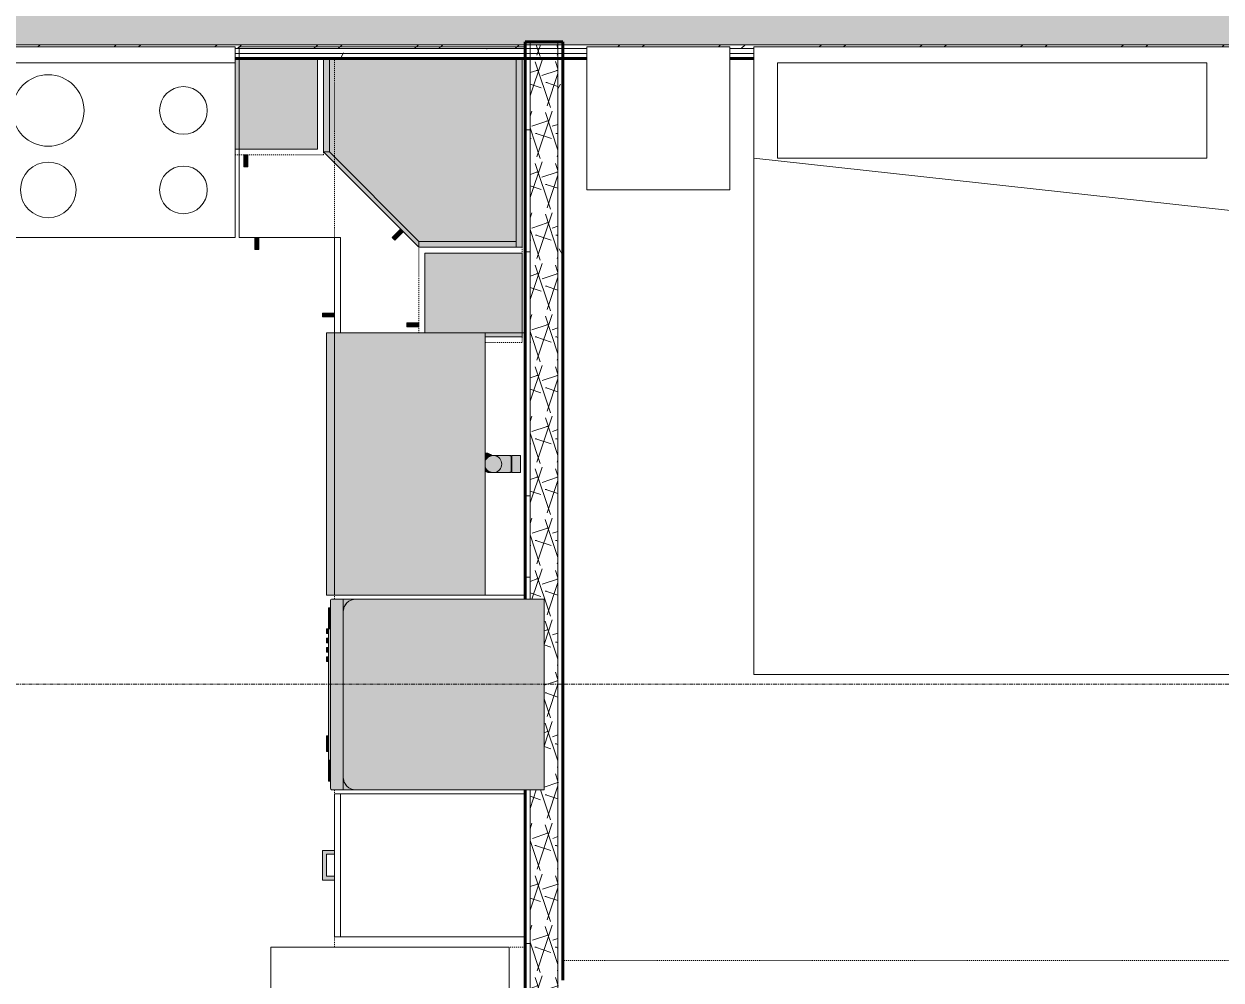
# Model space of a CAD drawing. Header units: inches. Extents: x -4169 to -1846, y 9706 to 12377.
# Drawn here: x -3744.5 to -3593.9, y 10430 to 10550.3 of the extents above; entities that cross this region are included whole.
import ezdxf

# ---------------------------------------------------------------- set-up
doc = ezdxf.new("R2010")
doc.units = ezdxf.units.IN
doc.header["$MEASUREMENT"] = 0
doc.linetypes.add('Dash', pattern=[0.25, 0.125, -0.125])
doc.linetypes.add('Grid Line 1_2_', pattern=[0.875, 0.5, -0.125, 0.125, -0.125])
for name, color, linetype, lineweight in [('0-1', 7, 'Continuous', 5), ('0-2', 50, 'Continuous', 18), ('A-GENM-1', 11, 'Continuous', 9), ('A-GENM-2', 250, 'Continuous', 9), ('A-WALL', 113, 'Continuous', 18), ('A-WALL-4', 10, 'Continuous', 60), ('A-WALL-5', 50, 'Continuous', 18), ('A-WALL-PATT-1', 250, 'Continuous', 9), ('A-WALL-PATT-2', 253, 'Continuous', 9), ('A-WALL-PATT-4', 111, 'Continuous', 9), ('I-FURN-1', 250, 'Continuous', 9), ('I-FURN-HDLN-1', 250, 'Dash', 9), ('I-WALL-3', 2, 'Continuous', 60), ('P-SANR-FIXT-2', 250, 'Continuous', 9), ('P-SANR-FIXT-3', 55, 'Continuous', 9), ('Q-CASE', 31, 'Continuous', 9), ('Q-CASE-1', 9, 'Continuous', 9), ('Q-CASE-3', 250, 'Continuous', 9), ('Q-CASE-4', 250, 'Dash', 9), ('Q-CASE-5', 254, 'Continuous', 9), ('Q-CASE-HDLN-1', 250, 'Dash', 9), ('Q-SPCQ-1', 250, 'Continuous', 9), ('Q-SPCQ-2', 55, 'Continuous', 9), ('S-GRID-1', 1, 'Grid Line 1_2_', 9)]:
    doc.layers.add(name, color=color, linetype=linetype, lineweight=lineweight)
pattern_1 = [(0, (0, 0), (20.48, 5.12), [0.845, -14.515, 0.845, -14.515, -81.92]), (0, (0, 0), (20.48, 5.12), [-30.72, 0.845, -29.875, 0.845, -14.515, -35.84]), (0, (0, 0), (20.48, 5.12), [-76.8, 0.845, -9.395, 0.845, -24.755]), (120, (7.68, 2.56), (-14.67405, 15.1762003), [0.845, -14.515, 0.845, -14.515, -81.92]), (120, (7.68, 2.56), (-14.67405, 15.1762003), [-30.72, 0.845, -29.875, 0.845, -14.515, -35.84]), (120, (7.68, 2.56), (-14.67405, 15.1762003), [-76.8, 0.845, -9.395, 0.845, -24.755]), (240, (10.24, 12.8), (-5.80595, -20.2962003), [0.845, -14.515, 0.845, -14.515, -81.92]), (240, (10.24, 12.8), (-5.80595, -20.2962003), [-30.72, 0.845, -29.875, 0.845, -14.515, -35.84]), (240, (10.24, 12.8), (-5.80595, -20.2962003), [-76.8, 0.845, -9.395, 0.845, -24.755])]
pattern_2 = [(161.57, (0.32, 0.32), (-2.560496185, -0.000537386), [0, -18.214, 2.022, 0]), (18.43, (-0.32, 0.32), (-2.560496185, 0.000537386), [0, -18.214, 2.022, 0]), (108.43, (0.32, 0.32), (1.27922091, -6.400876726), [6.07, -14.166]), (71.57, (-0.32, 0.32), (1.27922091, 6.400876726), [6.07, -14.166])]

# ---------------------------------------------------------------- blocks, each defined once
blk = doc.blocks.new('Refrigerator_-_Side-by-Side_6047 - 36_ X 30_-345559-ENLARGED RCP - 2ND FLOOR PLAN')
at = {"layer": 'Q-SPCQ-1'}
for p, q in [((17.87, 14.42), (-17.88, 14.42)), ((-17.88, 14.42), (-17.88, -15.58)), ((17.87, -15.58), (17.87, 14.42)), ((-17.88, -15.58), (17.87, -15.58))]:
    blk.add_line(p, q, dxfattribs=at)
blk = doc.blocks.new('Range - 24_ x 30_-2320547-ENLARGED RCP - 2ND FLOOR PLAN')
at = {"layer": 'Q-SPCQ-1'}
for p, q in [((30, 24), (0, 24)), ((0, 24), (0, 0)), ((30, 0), (30, 24)), ((0, 22), (30, 22)), ((0, 0), (30, 0))]:
    blk.add_line(p, q, dxfattribs=at)
for centre, radius, start, end in [((6.5, 16), 4.5, 360, 180), ((23.5, 16), 3, 360, 180), ((6.5, 16), 4.5, 180, 360), ((23.5, 16), 3, 180, 0), ((6.5, 6), 3.5, 360, 180), ((23.5, 6), 3, 360, 180), ((6.5, 6), 3.5, 180, 0), ((23.5, 6), 3, 180, 360)]:
    blk.add_arc(centre, radius, start, end, dxfattribs=at)
blk = doc.blocks.new('OD_CW_Countertop - OD_CW_Countertop-2394213-ENLARGED RCP - 2ND FLOOR PLAN')
at = {"layer": 'Q-CASE-HDLN-1'}
for p, q in [((0.74, 0), (9.19, 0)), ((9.69, 0), (12.44, 0)), ((12.94, 0), (20.56, 0)), ((44.56, 0), (45.06, 0)), ((78.06, 0), (80.07, 0)), ((80.56, 0), (112.59, 0)), ((0.74, -24), (0.74, -22))]:
    blk.add_line(p, q, dxfattribs=at)
blk = doc.blocks.new('Dishwasher_15404 - 34_ counter-V33-ENLARGED RCP - 2ND FLOOR PLAN')
at = {"layer": 'Q-SPCQ-2'}
for points in [[(0, 0), (0, -24), (23.68, -24), (24.08, -23.95), (24.46, -23.79), (24.83, -23.48), (25.07, -23.15), (25.2, -22.77), (25.25, -22.43), (25.25, -1.57), (25.17, -1.1), (24.98, -0.71), (24.74, -0.42), (24.46, -0.21), (24.08, -0.05), (23.68, 0), (4.37, 0)], [(25.25, 0), (25.25, -24), (26.73, -23.98), (26.82, -23.94), (26.87, -23.8), (26.87, -0.15), (26.82, -0.06), (26.68, 0)], [(26.87, -1.09), (26.87, -2.61), (27.12, -2.61), (27.12, -1.09)], [(27.12, -2.61), (26.87, -2.63), (26.87, -3.81), (27.12, -3.81), (27.12, -2.78)], [(26.87, -3.81), (26.87, -20.19), (27.12, -20.19), (27.12, -3.81)], [(27.12, -4.82), (27.12, -5.81), (27.37, -5.81), (27.37, -4.82)], [(27.12, -5.81), (27.12, -6.79), (27.37, -6.79), (27.37, -5.81)], [(27.37, -16.15), (27.12, -16.15), (27.12, -16.74), (27.37, -16.74), (27.37, -16.41)], [(27.12, -17.33), (27.12, -17.92), (27.37, -17.92), (27.37, -17.33)], [(27.37, -18.51), (27.12, -18.51), (27.12, -19.1), (27.37, -19.1), (27.37, -18.51)], [(27.12, -20.19), (26.87, -20.19), (26.87, -21.39), (27.12, -21.39), (27.12, -20.48)], [(27.12, -19.69), (27.12, -20.28), (27.37, -20.28), (27.37, -19.69)], [(26.87, -21.39), (26.9, -22.91), (27.12, -22.91), (27.12, -21.39)]]:
    blk.add_hatch(color=256, dxfattribs=at).paths.add_polyline_path(points, flags=0)
h = blk.add_hatch(color=256, dxfattribs=at)
h.paths.add_polyline_path([(23.95, 0), (23.68, 0), (24.08, -0.05), (24.46, -0.21), (24.83, -0.52), (25.04, -0.79), (25.22, -1.25), (25.25, -1.31), (25.25, 0), (24.46, 0)], flags=0)
h.paths.add_polyline_path([(25.25, -22.43), (25.2, -22.83), (24.96, -23.33), (24.74, -23.58), (24.46, -23.79), (24.08, -23.95), (23.68, -24), (25.25, -24), (25.25, -22.64)], flags=0)
at = {"layer": 'Q-SPCQ-1'}
for p, q in [((0, -24), (0, 0)), ((0, 0), (23.68, 0)), ((23.68, 0), (25.25, 0)), ((25.25, 0), (26.68, 0)), ((25.25, 0), (25.25, -1.57)), ((26.87, -0.2), (26.87, -23.8)), ((27.12, -1.09), (26.87, -1.09)), ((27.12, -2.61), (27.12, -1.09)), ((25.25, -1.57), (25.25, -22.43)), ((27.12, -3.81), (27.12, -2.61)), ((27.12, -20.19), (27.12, -3.81)), ((27.12, -4.82), (27.37, -4.82)), ((27.37, -5.81), (27.37, -4.82)), ((27.37, -6.79), (27.37, -5.81)), ((27.37, -6.79), (27.12, -6.79)), ((27.37, -16.15), (27.12, -16.15)), ((27.37, -16.74), (27.37, -16.15)), ((27.37, -16.74), (27.12, -16.74)), ((27.37, -17.33), (27.12, -17.33)), ((27.37, -17.92), (27.12, -17.92)), ((27.37, -17.92), (27.37, -17.33)), ((27.37, -18.51), (27.12, -18.51)), ((27.37, -19.1), (27.12, -19.1)), ((27.37, -19.1), (27.37, -18.51)), ((27.37, -19.69), (27.12, -19.69)), ((27.12, -21.39), (27.12, -20.19)), ((27.37, -20.28), (27.12, -20.28)), ((27.37, -20.28), (27.37, -19.69)), ((25.25, -22.43), (25.25, -24)), ((27.12, -22.91), (27.12, -21.39)), ((23.68, -24), (0, -24)), ((25.25, -24), (23.68, -24)), ((26.68, -24), (25.25, -24)), ((27.12, -22.91), (26.87, -22.91))]:
    blk.add_line(p, q, dxfattribs=at)
for centre, radius, start, end in [((26.68, -0.2), 0.197, 0, 90), ((23.68, -1.57), 1.57, 0, 90), ((23.68, -1.57), 1.57, 32.077, 42.3359), ((23.68, -1.57), 1.57, 17.8182, 27.5266), ((23.68, -1.57), 1.57, 0, 13.6425), ((26.68, -0.2), 0.197, 15, 75), ((23.68, -22.43), 1.57, 270, 0), ((23.68, -22.43), 1.57, 346.3575, 0), ((23.68, -22.43), 1.57, 317.6641, 327.923), ((23.68, -22.43), 1.57, 332.4734, 342.1818), ((26.68, -23.8), 0.197, 270, 0)]:
    blk.add_arc(centre, radius, start, end, dxfattribs=at)
blk = doc.blocks.new('Bed-Standard - Queen 60_ x 79_-1433484-ENLARGED RCP - 2ND FLOOR PLAN')
at = {"layer": 'I-FURN-1'}
for p, q in [((-19.31, 41.3), (40.69, 41.3)), ((-19.31, -37.7), (-19.31, 41.3)), ((40.69, 41.3), (40.69, -37.7)), ((40.69, -23.7), (-19.31, -17.13)), ((-16.31, -23.7), (37.69, -23.7)), ((-16.31, -35.7), (-16.31, -23.7)), ((37.69, -35.7), (37.69, -23.7)), ((-16.31, -35.7), (37.69, -35.7)), ((40.69, -37.7), (-19.31, -37.7))]:
    blk.add_line(p, q, dxfattribs=at)
at = {"layer": 'I-FURN-HDLN-1'}
for p, q in [((-55.31, 77.3), (64.69, 77.3)), ((-55.31, -37.7), (-55.31, 77.3)), ((64.69, 77.3), (64.69, -37.7))]:
    blk.add_line(p, q, dxfattribs=at)
blk = doc.blocks.new('Table-Night Stand - 18_ x 18_ x 24_-1372838-ENLARGED RCP - 2ND FLOOR PLAN')
at = {"layer": 'I-FURN-1'}
for p, q in [((0.15, 0), (18.15, 0)), ((0.15, -18), (0.15, 0)), ((18.15, 0), (18.15, -18)), ((18.15, -18), (0.15, -18))]:
    blk.add_line(p, q, dxfattribs=at)
blk = doc.blocks.new('Base Cabinet Corner 197 - Base Cabinet Corner 197-2565125-ENLARGED RCP - 2ND FLOOR PLAN')
at = {"layer": 'Q-CASE-5'}
for points in [[(10.73, -25.38), (10.73, -24), (10.24, -24), (10.24, -25.5), (10.73, -25.5)], [(2.23, -33.51), (0.73, -33.51), (0.73, -34), (2.23, -34)]]:
    blk.add_hatch(color=256, dxfattribs=at).paths.add_polyline_path(points, flags=0)
at = {"layer": 'Q-CASE-3'}
for p, q in [((-23.26, 0), (12.74, 0)), ((-23.26, -36), (-23.26, 0)), ((12.74, 0), (12.74, -24)), ((0.74, -23.25), (0.74, -36)), ((12.74, -23.25), (0.74, -23.25)), ((0.74, -23.25), (0.74, -24)), ((0.74, -24), (0.74, -36)), ((12.74, -24), (0.74, -24)), ((10.73, -24), (10.24, -24)), ((10.24, -24), (10.24, -25.5)), ((10.73, -25.5), (10.73, -24)), ((10.24, -25.5), (10.73, -25.5)), ((2.23, -33.51), (0.73, -33.51)), ((0.73, -33.51), (0.73, -34)), ((0.73, -34), (2.23, -34)), ((2.23, -34), (2.23, -33.51)), ((0.74, -36), (-23.26, -36))]:
    blk.add_line(p, q, dxfattribs=at)
blk = doc.blocks.new('Vanity Cabinet-Double Door - 33_-2164608-ENLARGED RCP - 2ND FLOOR PLAN')
at = {"layer": 'Q-CASE-3'}
for p, q in [((-15.76, -24), (-15.76, 0)), ((-15.76, 0), (17.24, 0)), ((17.24, 0), (17.24, -24)), ((17.24, -24), (-15.76, -24))]:
    blk.add_line(p, q, dxfattribs=at)
blk = doc.blocks.new('Base Cabinet 3 Drawer 230 - Base Cabinet 3 Drawer 230 18_-2554959-ENLARGED RCP - 2ND FLOOR PLAN')
at = {"layer": 'Q-CASE-5'}
blk.add_hatch(color=256, dxfattribs=at).paths.add_polyline_path([(-1.14, -24), (-1.14, -25.5), (2.61, -25.5), (2.61, -24), (2.11, -24), (2.11, -25), (-0.64, -25), (-0.64, -24)], flags=0)
at = {"layer": 'Q-CASE-3'}
for p, q in [((-8.26, -23.25), (-8.26, 0)), ((-8.26, 0), (9.74, 0)), ((9.74, 0), (9.74, -23.25)), ((-8.26, -23.25), (-8.26, -24)), ((9.74, -23.25), (-8.26, -23.25)), ((-8.26, -24), (9.74, -24)), ((-0.64, -24), (-1.14, -24)), ((-1.14, -25.5), (-1.14, -24)), ((-0.64, -25), (-0.64, -24)), ((2.11, -25), (2.11, -24)), ((2.11, -24), (2.61, -24)), ((2.61, -24), (2.61, -25.5)), ((9.74, -24), (9.74, -23.25)), ((2.61, -25.5), (-1.14, -25.5)), ((-0.64, -25), (2.11, -25))]:
    blk.add_line(p, q, dxfattribs=at)
blk = doc.blocks.new('308 - 308 x 27_-2528125-ENLARGED RCP - 2ND FLOOR PLAN')
at = {"layer": 'Q-CASE'}
blk.add_hatch(color=256, dxfattribs=at).paths.add_polyline_path([(-12, 13.19), (-11.25, 13.19), (0, 24.44), (0, 25.19), (-11.74, 13.44)], flags=0)
at = {"layer": 'Q-CASE-1'}
for points in [[(-11.25, 4.85), (-11.25, 0.94), (11.75, 0.94), (11.75, 24.44), (0, 24.44), (-11.25, 13.19)], [(0, 24.81), (0, 24.44), (11.75, 24.44), (11.75, 25.19), (0, 25.19)], [(-12, 4.85), (-12, 0.94), (-11.25, 0.94), (-11.25, 13.19), (-12, 13.19), (-12, 12.44)], [(-12, 0.19), (11.75, 0.19), (11.75, 0.94), (-12, 0.94)]]:
    blk.add_hatch(color=256, dxfattribs=at).paths.add_polyline_path(points, flags=0)
at = {"layer": 'Q-CASE-5'}
blk.add_hatch(color=256, dxfattribs=at).paths.add_polyline_path([(-11.11, 16.2), (-10.05, 15.14), (-9.7, 15.49), (-10.76, 16.55)], flags=0)
at = {"layer": 'Q-CASE'}
for p, q in [((-12, 13.19), (0, 25.19)), ((0, 24.44), (-11.25, 13.19)), ((0, 25.19), (0, 24.44)), ((-11.25, 13.19), (-12, 13.19))]:
    blk.add_line(p, q, dxfattribs=at)
at = {"layer": 'Q-CASE-3'}
for p, q in [((-11.25, 13.19), (0, 24.44)), ((0, 25.19), (11.75, 25.19)), ((0, 24.44), (0, 25.19)), ((0, 24.44), (11.75, 24.44)), ((11.75, 24.44), (0, 24.44)), ((-10.76, 16.55), (-11.11, 16.2)), ((-11.11, 16.2), (-10.05, 15.14)), ((-9.7, 15.49), (-10.76, 16.55)), ((-12, 13.19), (-11.25, 13.19)), ((-12, 0.94), (-12, 13.19)), ((-11.25, 0.94), (-11.25, 13.19)), ((-11.25, 13.19), (-11.25, 0.94)), ((-11.25, 0.94), (-12, 0.94)), ((-12, 0.19), (-12, 0.94)), ((-12, 0.94), (11.75, 0.94)), ((11.75, 0.19), (-12, 0.19)), ((11.75, 0.94), (-11.25, 0.94))]:
    blk.add_line(p, q, dxfattribs=at)
blk = doc.blocks.new('300 Series Wall Hung Cabinet_301 - 12_ x 27_-2528054-ENLARGED RCP - 2ND FLOOR PLAN')
at = {"layer": 'Q-CASE-1'}
for points in [[(-4, 13.19), (-3.51, 13.19), (-3.51, 14.69), (-4, 14.69)], [(-5.25, 0.19), (5.25, 0.19), (5.25, 12.44), (-4.78, 12.44), (-4.78, 4.85), (-5.25, 4.85), (-5.25, 0.94)]]:
    blk.add_hatch(color=256, dxfattribs=at).paths.add_polyline_path(points, flags=0)
at = {"layer": 'Q-CASE-3'}
for p, q in [((-3.51, 14.69), (-4, 14.69)), ((-4, 14.69), (-4, 13.19)), ((-3.51, 13.19), (-3.51, 14.69)), ((-4.78, 12.44), (5.25, 12.44)), ((-4, 13.19), (-3.51, 13.19)), ((5.25, 12.44), (5.25, 0.19)), ((-5.25, 0.19), (-5.25, 4.85)), ((5.25, 0.19), (-5.25, 0.19))]:
    blk.add_line(p, q, dxfattribs=at)
at = {"layer": 'Q-CASE-4'}
for p, q in [((-4.78, 13.19), (6, 13.19)), ((6, 13.19), (6, 0.19)), ((-6, 0.19), (-6, 4.85)), ((6, 0.19), (-6, 0.19))]:
    blk.add_line(p, q, dxfattribs=at)
blk = doc.blocks.new('300 Series Wall Hung Cabinet_301 - 12_ x 27_-2529027-ENLARGED RCP - 2ND FLOOR PLAN')
at = {"layer": 'Q-CASE-1'}
for points in [[(-5.12, -12.44), (5.25, -12.44), (5.25, -1.06), (-5.12, -1.06)], [(-3.51, -14.69), (-3.51, -13.19), (-4, -13.19), (-4, -14.69)]]:
    blk.add_hatch(color=256, dxfattribs=at).paths.add_polyline_path(points, flags=0)
at = {"layer": 'Q-CASE-3'}
for p, q in [((5.25, -1.06), (5.25, -12.44)), ((5.25, -12.44), (-5.12, -12.44)), ((-3.51, -13.19), (-4, -13.19)), ((-4, -13.19), (-4, -14.69)), ((-3.51, -14.69), (-3.51, -13.19)), ((-4, -14.69), (-3.51, -14.69))]:
    blk.add_line(p, q, dxfattribs=at)
at = {"layer": 'Q-CASE-4'}
for p, q in [((6, -13.19), (6, -1.06)), ((-5.12, -13.19), (6, -13.19))]:
    blk.add_line(p, q, dxfattribs=at)
blk = doc.blocks.new('kitchen_faucet_14143 - kitchen_faucet_14143-V52-ENLARGED RCP - 2ND FLOOR PLAN')
at = {"layer": 'A-GENM-1'}
for points in [[(-1.01, 1.19), (-0.95, 1.21), (-0.53, 1.21), (-0.67, 1.33), (-1.01, 1.33), (-1.01, 1.19)], [(-1.01, 0.96), (-0.9, 1.02), (-0.25, 1.05), (-0.21, 1.05), (-0.39, 1.21), (-1.01, 1.18), (-1.01, 1.02)], [(0, -1.08), (0.32, -1.03), (0.6, -0.89), (0.83, -0.68), (0.94, -0.54), (1.05, -0.28), (1.08, 0), (1.05, 0.28), (0.87, 0.63), (0.7, 0.82), (0.49, 0.96), (0.25, 1.05), (0, 1.08), (-0.36, 1.01), (-0.54, 0.94), (-0.78, 0.75), (-0.98, 0.44), (-1.01, 0.3), (-0.98, -0.43), (-0.93, -0.56), (-0.77, -0.77), (-0.51, -0.95), (-0.25, -1.05)], [(-1.01, 0.6), (-0.96, 0.67), (-0.82, 0.82), (-0.7, 0.91), (-0.57, 1.03), (-0.72, 1), (-1.01, 0.76), (-1.01, 0.6)], [(-1.01, 0.76), (-0.89, 0.9), (-1.01, 0.79)], [(-1.01, 0.59), (-0.95, 0.62), (-0.92, 0.66), (-0.77, 0.82), (-0.88, 0.74), (-1.01, 0.59)], [(-0.89, 0.9), (-0.76, 0.98), (-0.8, 1.02), (-0.97, 0.99), (-0.9, 0.92)], [(-0.95, 0.59), (-0.94, 0.62), (-0.9, 0.66), (-0.95, 0.59)], [(-0.91, 0.89), (-0.9, 0.92), (-0.92, 0.91)], [(-0.92, 0.7), (-0.72, 0.9), (-0.84, 0.79), (-0.92, 0.7)], [(-0.87, 0.7), (-0.66, 0.91), (-0.8, 0.78), (-0.87, 0.7)], [(-0.84, 0.71), (-0.65, 0.9), (-0.78, 0.78), (-0.83, 0.72)], [(-0.8, 0.73), (-0.68, 0.86), (-0.73, 0.81), (-0.79, 0.74)], [(0, -1.08), (2.26, -1.08), (2.26, 1.08), (0.01, 1.08), (0.28, 1.05), (0.54, 0.94), (0.81, 0.71), (0.94, 0.54), (1.05, 0.23), (1.07, -0.09), (1.05, -0.28), (0.94, -0.54), (0.77, -0.77), (0.54, -0.94), (0.28, -1.05)], [(2.34, -1.02), (2.34, 1.02), (2.26, 1), (2.26, -1.02)], [(2.34, -1.08), (3.44, -1.08), (3.44, 1.08), (2.34, 1.08), (2.34, -1.05)], [(-0.63, -1.03), (-0.54, -1.01), (-1.01, -0.66), (-1, -0.77), (-0.67, -1.03)], [(-0.47, -1.03), (-0.49, -1.01), (-1, -0.62), (-0.96, -0.67), (-0.49, -1.03)], [(-0.72, -0.82), (-0.83, -0.71), (-0.73, -0.81)], [(-0.43, -1.03), (-0.45, -1), (-0.44, -1.03)], [(-0.37, -1.03), (-0.39, -1.01), (-0.37, -1.03)], [(-0.35, -1.03), (-0.37, -1.01), (-0.36, -1.03)]]:
    blk.add_hatch(color=256, dxfattribs=at).paths.add_polyline_path(points, flags=0)
h = blk.add_hatch(color=256, dxfattribs=at)
h.paths.add_polyline_path([(-1.01, -0.59), (-0.92, -0.57), (-0.95, -0.51), (-1.01, -0.43), (-1.01, -0.57)], flags=0)
h.paths.add_polyline_path([(-1.01, 0.37), (-0.94, 0.59), (-1.01, 0.57), (-1.01, 0.37)], flags=0)
h = blk.add_hatch(color=256, dxfattribs=at)
h.paths.add_polyline_path([(-0.95, 0.59), (-0.93, 0.62), (-0.88, 0.66), (-0.94, 0.59)], flags=0)
h.paths.add_polyline_path([(-0.61, 0.9), (-0.42, 1.02), (-0.46, 1.01), (-0.59, 0.91)], flags=0)
h = blk.add_hatch(color=256, dxfattribs=at)
h.paths.add_polyline_path([(-0.93, 0.59), (-0.9, 0.6), (-0.85, 0.66), (-0.93, 0.59)], flags=0)
h.paths.add_polyline_path([(-0.46, 0.97), (-0.37, 1.03), (-0.43, 1), (-0.46, 0.97)], flags=0)
h = blk.add_hatch(color=256, dxfattribs=at)
h.paths.add_polyline_path([(-0.92, -0.85), (-0.95, -0.83), (-0.92, -0.85)], flags=0)
h.paths.add_polyline_path([(-0.96, -0.85), (-0.95, -0.83), (-1.01, -0.81), (-0.99, -0.85)], flags=0)
h = blk.add_hatch(color=256, dxfattribs=at)
h.paths.add_polyline_path([(-0.96, -0.82), (-0.99, -0.78), (-0.98, -0.8)], flags=0)
h.paths.add_polyline_path([(-0.79, -0.97), (-0.8, -0.93), (-0.8, -0.97)], flags=0)
h = blk.add_hatch(color=256, dxfattribs=at)
h.paths.add_polyline_path([(-0.41, -1.03), (-0.38, -1.02), (-0.41, -1.03)], flags=0)
h.paths.add_polyline_path([(-0.78, -0.74), (-0.93, -0.6), (-0.88, -0.66), (-0.82, -0.71)], flags=0)
h = blk.add_hatch(color=256, dxfattribs=at)
h.paths.add_polyline_path([(-0.8, -0.82), (-0.8, -0.8), (-0.81, -0.8)], flags=0)
h.paths.add_polyline_path([(-0.62, -0.97), (-0.67, -0.91), (-0.63, -0.96)], flags=0)
h = blk.add_hatch(color=256, dxfattribs=at)
h.paths.add_polyline_path([(-0.74, -0.82), (-0.77, -0.78), (-0.75, -0.82)], flags=0)
h.paths.add_polyline_path([(-0.57, -0.97), (-0.62, -0.9), (-0.57, -0.97)], flags=0)
h = blk.add_hatch(color=256, dxfattribs=at)
h.paths.add_polyline_path([(-0.72, -0.82), (-0.74, -0.79), (-0.72, -0.82)], flags=0)
h.paths.add_polyline_path([(-0.55, -0.97), (-0.61, -0.9), (-0.56, -0.96)], flags=0)
at = {"layer": 'A-GENM-2'}
for p, q in [((-1.02, 1.35), (-0.99, 1.33)), ((-1.01, 0.59), (-0.9, 0.59)), ((-0.41, 0.99), (-0.37, 1.01)), ((-0.06, 1.08), (-0.01, 1.08)), ((-0.04, 1.08), (0, 1.08)), ((0.01, 1.08), (2.26, 1.08)), ((2.1, 1.02), (2.34, 1.02)), ((2.26, -1.08), (2.26, 1.08)), ((2.34, 1.08), (3.44, 1.08)), ((2.34, 1.08), (2.34, -1.08)), ((3.44, -1.08), (3.44, 1.08)), ((-0.9, -0.59), (-1.01, -0.59)), ((-0.36, -1.01), (-0.4, -1)), ((2.26, -1.08), (0, -1.08)), ((2.34, -1.02), (2.1, -1.02)), ((3.44, -1.08), (2.34, -1.08))]:
    blk.add_line(p, q, dxfattribs=at)
at = {"layer": 'A-GENM-2', "flags": 128}
for points in [[(-0.69, 1.06), (-0.72, 1.06), (-0.75, 1.06), (-0.78, 1.06), (-0.81, 1.05), (-0.84, 1.05), (-0.87, 1.04), (-0.9, 1.03), (-0.93, 1.02), (-0.96, 1.01), (-0.99, 1), (-1.02, 0.98)], [(-1.01, 1.38), (-0.97, 1.38), (-0.94, 1.38), (-0.93, 1.38)], [(-1.01, 1.2), (-0.97, 1.22), (-0.93, 1.23), (-0.89, 1.24), (-0.86, 1.25), (-0.82, 1.25), (-0.78, 1.26), (-0.74, 1.26), (-0.7, 1.26), (-0.69, 1.26)], [(-1, 0.64), (-0.98, 0.68), (-0.95, 0.71), (-0.93, 0.74), (-0.9, 0.77), (-0.87, 0.8), (-0.84, 0.83), (-0.81, 0.86), (-0.78, 0.88), (-0.75, 0.91), (-0.72, 0.93), (-0.68, 0.95), (-0.65, 0.97), (-0.61, 0.99), (-0.57, 1.01), (-0.54, 1.02), (-0.5, 1.04), (-0.46, 1.05), (-0.42, 1.06), (-0.39, 1.07), (-0.35, 1.07), (-0.31, 1.08), (-0.27, 1.08), (-0.23, 1.08), (-0.22, 1.08)], [(-0.98, 0.86), (-0.95, 0.88), (-0.92, 0.91), (-0.88, 0.93), (-0.85, 0.95), (-0.82, 0.97), (-0.78, 0.99), (-0.74, 1.01), (-0.71, 1.02), (-0.67, 1.04), (-0.63, 1.05), (-0.59, 1.06), (-0.55, 1.07), (-0.51, 1.07), (-0.48, 1.08), (-0.44, 1.08), (-0.4, 1.08), (-0.39, 1.08)], [(-0.97, 0.61), (-0.95, 0.64), (-0.93, 0.68), (-0.9, 0.71), (-0.88, 0.74), (-0.85, 0.77), (-0.82, 0.8), (-0.79, 0.83), (-0.76, 0.86), (-0.73, 0.88), (-0.7, 0.91), (-0.66, 0.93), (-0.63, 0.95), (-0.59, 0.97), (-0.56, 0.99), (-0.52, 1.01), (-0.49, 1.02), (-0.45, 1.04), (-0.41, 1.05), (-0.37, 1.06), (-0.33, 1.07), (-0.29, 1.07), (-0.26, 1.08), (-0.22, 1.08), (-0.18, 1.08), (-0.17, 1.08)], [(-0.97, 1), (-0.95, 0.97), (-0.94, 0.95), (-0.92, 0.92), (-0.91, 0.89)], [(-0.96, 0.61), (-0.94, 0.64), (-0.91, 0.68), (-0.89, 0.71), (-0.86, 0.74), (-0.83, 0.77), (-0.8, 0.8), (-0.77, 0.83), (-0.74, 0.86), (-0.71, 0.88), (-0.68, 0.91), (-0.64, 0.93), (-0.61, 0.95), (-0.57, 0.97), (-0.54, 0.99), (-0.5, 1.01), (-0.46, 1.02), (-0.42, 1.04), (-0.39, 1.05), (-0.35, 1.06), (-0.31, 1.07), (-0.27, 1.07), (-0.23, 1.08), (-0.19, 1.08), (-0.15, 1.08), (-0.14, 1.08)], [(-0.94, 0.61), (-0.92, 0.64), (-0.89, 0.68), (-0.87, 0.71), (-0.84, 0.74), (-0.81, 0.77), (-0.78, 0.8), (-0.75, 0.83), (-0.72, 0.86), (-0.69, 0.89), (-0.65, 0.91), (-0.62, 0.93), (-0.58, 0.95), (-0.54, 0.97), (-0.51, 0.99), (-0.47, 1.01), (-0.43, 1.02), (-0.39, 1.04), (-0.35, 1.05), (-0.31, 1.06), (-0.27, 1.07), (-0.23, 1.07), (-0.19, 1.08), (-0.15, 1.08), (-0.11, 1.08), (-0.1, 1.08)], [(-0.93, 1.38), (-0.89, 1.38), (-0.86, 1.38), (-0.82, 1.37), (-0.79, 1.37), (-0.75, 1.36), (-0.72, 1.35), (-0.68, 1.34), (-0.65, 1.32), (-0.62, 1.31), (-0.58, 1.29), (-0.55, 1.27), (-0.52, 1.25), (-0.49, 1.23)], [(-0.91, 0.61), (-0.88, 0.64), (-0.86, 0.68), (-0.83, 0.71), (-0.8, 0.74), (-0.77, 0.77), (-0.74, 0.8), (-0.71, 0.83), (-0.68, 0.86), (-0.65, 0.89), (-0.61, 0.91), (-0.58, 0.93), (-0.54, 0.95), (-0.51, 0.97), (-0.47, 0.99), (-0.43, 1.01), (-0.39, 1.02), (-0.35, 1.04), (-0.31, 1.05), (-0.27, 1.06), (-0.23, 1.07), (-0.19, 1.07), (-0.15, 1.08), (-0.11, 1.08), (-0.07, 1.08), (-0.06, 1.08)], [(-0.91, 0.68), (-0.89, 0.71), (-0.86, 0.74), (-0.83, 0.77), (-0.8, 0.8), (-0.78, 0.83), (-0.74, 0.86), (-0.71, 0.88), (-0.68, 0.91), (-0.65, 0.93), (-0.61, 0.95), (-0.58, 0.97), (-0.54, 0.99), (-0.51, 1.01), (-0.49, 1.01)], [(-0.89, 0.61), (-0.87, 0.64), (-0.84, 0.68), (-0.82, 0.71), (-0.79, 0.74), (-0.78, 0.76)], [(-0.89, 0.61), (-0.87, 0.65), (-0.84, 0.68), (-0.81, 0.71), (-0.78, 0.75)], [(-0.89, 0.61), (-0.87, 0.65), (-0.84, 0.68), (-0.81, 0.71), (-0.78, 0.75)], [(-0.89, 0.61), (-0.87, 0.65), (-0.84, 0.68), (-0.81, 0.71), (-0.78, 0.75)], [(-0.89, 0.61), (-0.87, 0.65), (-0.84, 0.68), (-0.81, 0.71), (-0.78, 0.75)], [(-0.89, 0.61), (-0.87, 0.65), (-0.84, 0.68), (-0.81, 0.71), (-0.78, 0.75)], [(-0.89, 0.61), (-0.87, 0.65), (-0.84, 0.68), (-0.81, 0.71), (-0.78, 0.75)], [(-0.76, 0.77), (-0.73, 0.8), (-0.7, 0.83), (-0.67, 0.86), (-0.63, 0.89), (-0.6, 0.91), (-0.56, 0.93), (-0.53, 0.95), (-0.49, 0.97), (-0.45, 0.99), (-0.42, 1.01), (-0.38, 1.02), (-0.34, 1.04), (-0.3, 1.05), (-0.26, 1.06), (-0.22, 1.07), (-0.18, 1.07), (-0.14, 1.08), (-0.09, 1.08), (-0.05, 1.08), (-0.04, 1.08)], [(-0.75, 0.78), (-0.72, 0.81), (-0.69, 0.83), (-0.66, 0.86), (-0.62, 0.89), (-0.59, 0.91), (-0.55, 0.93), (-0.51, 0.95), (-0.47, 0.97), (-0.43, 0.99), (-0.39, 1.01), (-0.35, 1.02), (-0.31, 1.04), (-0.27, 1.05)], [(-0.75, 0.78), (-0.72, 0.81), (-0.69, 0.83), (-0.66, 0.86), (-0.62, 0.89), (-0.59, 0.91), (-0.55, 0.93), (-0.51, 0.95), (-0.47, 0.97), (-0.43, 0.99), (-0.39, 1.01), (-0.35, 1.02), (-0.31, 1.04), (-0.27, 1.05)], [(-0.75, 0.78), (-0.72, 0.81), (-0.69, 0.83), (-0.66, 0.86), (-0.62, 0.89), (-0.59, 0.91), (-0.55, 0.93), (-0.51, 0.95), (-0.47, 0.97), (-0.43, 0.99), (-0.39, 1.01), (-0.35, 1.02), (-0.31, 1.04), (-0.27, 1.05)], [(-0.75, 0.78), (-0.72, 0.81), (-0.69, 0.83), (-0.66, 0.86), (-0.62, 0.89), (-0.59, 0.91), (-0.55, 0.93), (-0.51, 0.95), (-0.47, 0.97), (-0.43, 0.99), (-0.39, 1.01), (-0.35, 1.02), (-0.31, 1.04), (-0.27, 1.05)], [(-0.75, 0.78), (-0.72, 0.81), (-0.69, 0.83), (-0.66, 0.86), (-0.62, 0.89), (-0.59, 0.91), (-0.55, 0.93), (-0.51, 0.95), (-0.47, 0.97), (-0.43, 0.99), (-0.39, 1.01), (-0.35, 1.02), (-0.31, 1.04), (-0.27, 1.05)], [(-0.75, 0.78), (-0.72, 0.81), (-0.69, 0.83), (-0.66, 0.86), (-0.62, 0.89), (-0.59, 0.91), (-0.55, 0.93), (-0.51, 0.95), (-0.47, 0.97), (-0.43, 0.99), (-0.39, 1.01), (-0.35, 1.02), (-0.31, 1.04), (-0.27, 1.05)], [(-0.69, 1.26), (-0.65, 1.26), (-0.61, 1.26), (-0.57, 1.25), (-0.53, 1.25), (-0.49, 1.24), (-0.45, 1.23), (-0.42, 1.22), (-0.38, 1.21), (-0.34, 1.19), (-0.3, 1.17), (-0.27, 1.16), (-0.23, 1.14), (-0.2, 1.12), (-0.17, 1.09), (-0.13, 1.07)], [(-0.5, 1.04), (-0.53, 1.05), (-0.56, 1.05), (-0.59, 1.06), (-0.62, 1.06), (-0.65, 1.06), (-0.68, 1.06), (-0.69, 1.06)], [(-0.43, 1.04), (-0.39, 1.05), (-0.36, 1.06), (-0.32, 1.07), (-0.28, 1.07), (-0.24, 1.08), (-0.2, 1.08), (-0.16, 1.08), (-0.15, 1.08)], [(-0.39, 1.08), (-0.35, 1.08), (-0.31, 1.08), (-0.27, 1.07), (-0.23, 1.07), (-0.19, 1.06)], [(-0.25, 1.05), (-0.22, 1.06), (-0.18, 1.07), (-0.13, 1.07), (-0.09, 1.08), (-0.05, 1.08), (-0.01, 1.08)], [(-0.25, 1.05), (-0.23, 1.06), (-0.18, 1.07), (-0.14, 1.07), (-0.1, 1.08), (-0.05, 1.08), (-0.01, 1.08)], [(-0.25, 1.05), (-0.23, 1.06), (-0.18, 1.07), (-0.14, 1.07), (-0.1, 1.08), (-0.05, 1.08), (-0.01, 1.08)], [(-0.25, 1.05), (-0.23, 1.06), (-0.18, 1.07), (-0.14, 1.07), (-0.1, 1.08), (-0.05, 1.08), (-0.01, 1.08)], [(-0.25, 1.05), (-0.23, 1.06), (-0.18, 1.07), (-0.14, 1.07), (-0.1, 1.08), (-0.05, 1.08), (-0.01, 1.08)], [(-0.25, 1.05), (-0.23, 1.06), (-0.18, 1.07), (-0.14, 1.07), (-0.1, 1.08), (-0.05, 1.08), (-0.01, 1.08)], [(-0.25, 1.05), (-0.23, 1.06), (-0.18, 1.07), (-0.14, 1.07), (-0.1, 1.08), (-0.05, 1.08), (-0.01, 1.08)], [(-0.22, 1.08), (-0.18, 1.08), (-0.14, 1.08), (-0.1, 1.07)], [(-0.17, 1.08), (-0.13, 1.08), (-0.09, 1.08), (-0.05, 1.08)], [(-0.15, 1.08), (-0.11, 1.08), (-0.07, 1.08)], [(-0.14, 1.08), (-0.1, 1.08), (-0.06, 1.08)], [(-0.1, 1.08), (-0.06, 1.08), (-0.02, 1.08)], [(-0.22, -1.08), (-0.26, -1.08), (-0.3, -1.08), (-0.34, -1.07), (-0.37, -1.07), (-0.41, -1.06), (-0.45, -1.05), (-0.49, -1.04), (-0.53, -1.03), (-0.56, -1.01), (-0.6, -1), (-0.64, -0.98), (-0.67, -0.96), (-0.71, -0.94), (-0.74, -0.91), (-0.77, -0.89), (-0.8, -0.86), (-0.84, -0.84), (-0.86, -0.81), (-0.89, -0.78), (-0.92, -0.75), (-0.95, -0.72), (-0.97, -0.69), (-1, -0.65)], [(-0.39, -1.08), (-0.43, -1.08), (-0.47, -1.08), (-0.5, -1.07), (-0.54, -1.07), (-0.58, -1.06), (-0.62, -1.05), (-0.66, -1.04), (-0.7, -1.03), (-0.73, -1.01), (-0.77, -1), (-0.81, -0.98), (-0.84, -0.96), (-0.88, -0.94), (-0.91, -0.91), (-0.94, -0.89), (-0.97, -0.86), (-1, -0.84)], [(-0.92, -0.87), (-0.96, -0.86), (-1, -0.85)], [(-0.17, -1.08), (-0.21, -1.08), (-0.24, -1.08), (-0.28, -1.07), (-0.32, -1.07), (-0.36, -1.06), (-0.4, -1.05), (-0.44, -1.04), (-0.48, -1.03), (-0.51, -1.01), (-0.55, -1), (-0.59, -0.98), (-0.62, -0.96), (-0.65, -0.94), (-0.69, -0.91), (-0.72, -0.89), (-0.75, -0.86), (-0.78, -0.84), (-0.81, -0.81), (-0.84, -0.78), (-0.87, -0.75), (-0.9, -0.72), (-0.92, -0.69), (-0.94, -0.65), (-0.97, -0.62)], [(-0.14, -1.08), (-0.18, -1.08), (-0.22, -1.08), (-0.26, -1.07), (-0.3, -1.07), (-0.34, -1.06), (-0.38, -1.05), (-0.41, -1.04), (-0.45, -1.03), (-0.49, -1.01), (-0.53, -1), (-0.56, -0.98), (-0.6, -0.96), (-0.63, -0.94), (-0.67, -0.91), (-0.7, -0.89), (-0.73, -0.87), (-0.76, -0.84), (-0.79, -0.81), (-0.82, -0.78), (-0.85, -0.75), (-0.88, -0.72), (-0.9, -0.69), (-0.93, -0.65), (-0.95, -0.62)], [(-0.1, -1.08), (-0.14, -1.08), (-0.18, -1.08), (-0.22, -1.07), (-0.26, -1.07), (-0.3, -1.06), (-0.34, -1.05), (-0.38, -1.04), (-0.42, -1.03), (-0.46, -1.01), (-0.5, -1), (-0.53, -0.98), (-0.57, -0.96), (-0.61, -0.94), (-0.64, -0.92), (-0.68, -0.89), (-0.71, -0.87), (-0.74, -0.84), (-0.77, -0.81), (-0.8, -0.78), (-0.83, -0.75), (-0.86, -0.72), (-0.89, -0.69), (-0.91, -0.65), (-0.94, -0.62)], [(-0.5, -1.01), (-0.53, -1), (-0.57, -0.98), (-0.6, -0.96), (-0.64, -0.94), (-0.67, -0.91), (-0.7, -0.89), (-0.74, -0.86), (-0.77, -0.84), (-0.8, -0.81), (-0.83, -0.78), (-0.85, -0.75), (-0.88, -0.72), (-0.9, -0.69), (-0.93, -0.65)], [(-0.78, -0.75), (-0.8, -0.73), (-0.83, -0.7), (-0.85, -0.67), (-0.88, -0.63), (-0.9, -0.59)], [(-0.78, -0.75), (-0.8, -0.73), (-0.83, -0.7), (-0.85, -0.67), (-0.88, -0.63), (-0.9, -0.59)], [(-0.78, -0.75), (-0.8, -0.73), (-0.83, -0.7), (-0.85, -0.67), (-0.88, -0.63), (-0.9, -0.59)], [(-0.78, -0.75), (-0.8, -0.73), (-0.83, -0.7), (-0.85, -0.67), (-0.88, -0.63), (-0.9, -0.59)], [(-0.78, -0.75), (-0.8, -0.73), (-0.83, -0.7), (-0.85, -0.67), (-0.88, -0.63), (-0.9, -0.59)], [(-0.78, -0.75), (-0.8, -0.73), (-0.83, -0.7), (-0.85, -0.67), (-0.88, -0.63), (-0.9, -0.59)], [(-0.06, -1.08), (-0.1, -1.08), (-0.14, -1.08), (-0.18, -1.07), (-0.22, -1.07), (-0.26, -1.06), (-0.3, -1.05), (-0.34, -1.04), (-0.38, -1.03), (-0.42, -1.01), (-0.46, -1), (-0.5, -0.98), (-0.53, -0.96), (-0.57, -0.94), (-0.6, -0.92), (-0.64, -0.89), (-0.67, -0.87), (-0.7, -0.84), (-0.74, -0.81), (-0.77, -0.78), (-0.8, -0.75), (-0.82, -0.72), (-0.85, -0.69), (-0.88, -0.65), (-0.9, -0.62)], [(-0.78, -0.76), (-0.78, -0.75), (-0.81, -0.72), (-0.84, -0.69), (-0.86, -0.65), (-0.89, -0.62)], [(-0.53, -0.95), (-0.57, -0.92), (-0.6, -0.9), (-0.64, -0.88), (-0.67, -0.85), (-0.71, -0.82), (-0.74, -0.79), (-0.77, -0.76)], [(-0.53, -0.95), (-0.57, -0.92), (-0.6, -0.9), (-0.64, -0.88), (-0.67, -0.85), (-0.71, -0.82), (-0.74, -0.79), (-0.77, -0.76)], [(-0.53, -0.95), (-0.57, -0.92), (-0.6, -0.9), (-0.64, -0.88), (-0.67, -0.85), (-0.71, -0.82), (-0.74, -0.79), (-0.77, -0.76)], [(-0.53, -0.95), (-0.57, -0.92), (-0.6, -0.9), (-0.64, -0.88), (-0.67, -0.85), (-0.71, -0.82), (-0.74, -0.79), (-0.77, -0.76)], [(-0.53, -0.95), (-0.57, -0.92), (-0.6, -0.9), (-0.64, -0.88), (-0.67, -0.85), (-0.71, -0.82), (-0.74, -0.79), (-0.77, -0.76)], [(-0.53, -0.95), (-0.57, -0.92), (-0.6, -0.9), (-0.64, -0.88), (-0.67, -0.85), (-0.71, -0.82), (-0.74, -0.79), (-0.77, -0.76)], [(-0.04, -1.08), (-0.08, -1.08), (-0.12, -1.08), (-0.17, -1.07), (-0.21, -1.07), (-0.25, -1.06), (-0.29, -1.05), (-0.33, -1.04), (-0.37, -1.03), (-0.41, -1.01), (-0.44, -1), (-0.48, -0.98), (-0.52, -0.96), (-0.55, -0.94), (-0.59, -0.92), (-0.62, -0.89), (-0.66, -0.87), (-0.69, -0.84), (-0.72, -0.81), (-0.75, -0.78)], [(-0.34, -1.03), (-0.37, -1.02), (-0.41, -1), (-0.45, -0.98), (-0.49, -0.97), (-0.51, -0.95)], [(-0.34, -1.03), (-0.37, -1.02), (-0.41, -1), (-0.45, -0.98), (-0.49, -0.97), (-0.51, -0.95)], [(-0.34, -1.03), (-0.37, -1.02), (-0.41, -1), (-0.45, -0.98), (-0.49, -0.97), (-0.51, -0.95)], [(-0.34, -1.03), (-0.37, -1.02), (-0.41, -1), (-0.45, -0.98), (-0.49, -0.97), (-0.51, -0.95)], [(-0.34, -1.03), (-0.37, -1.02), (-0.41, -1), (-0.45, -0.98), (-0.49, -0.97), (-0.51, -0.95)], [(0.01, -1.08), (-0.03, -1.08), (-0.07, -1.08), (-0.12, -1.08), (-0.16, -1.07), (-0.2, -1.06), (-0.25, -1.05), (-0.29, -1.04), (-0.33, -1.03), (-0.37, -1.02), (-0.41, -1), (-0.45, -0.98), (-0.49, -0.97), (-0.51, -0.95)], [(-0.15, -1.08), (-0.19, -1.08), (-0.23, -1.08), (-0.27, -1.07), (-0.31, -1.07), (-0.35, -1.06), (-0.38, -1.05), (-0.42, -1.04), (-0.46, -1.03)], [(-0.18, -1.06), (-0.22, -1.07), (-0.26, -1.07), (-0.3, -1.08), (-0.34, -1.08), (-0.38, -1.08), (-0.39, -1.08)], [(0.01, -1.08), (-0.03, -1.08), (-0.07, -1.08), (-0.12, -1.08), (-0.16, -1.07), (-0.2, -1.06), (-0.25, -1.05), (-0.29, -1.04), (-0.33, -1.03)], [(0.01, -1.08), (-0.03, -1.08), (-0.07, -1.08), (-0.12, -1.08), (-0.16, -1.07), (-0.2, -1.06), (-0.25, -1.05), (-0.29, -1.04), (-0.33, -1.03)], [(0.01, -1.08), (-0.03, -1.08), (-0.07, -1.08), (-0.12, -1.08), (-0.16, -1.07), (-0.2, -1.06), (-0.25, -1.05), (-0.29, -1.04), (-0.33, -1.03)], [(0.01, -1.08), (-0.03, -1.08), (-0.07, -1.08), (-0.12, -1.08), (-0.16, -1.07), (-0.2, -1.06), (-0.25, -1.05), (-0.29, -1.04), (-0.33, -1.03)], [(0.01, -1.08), (-0.03, -1.08), (-0.07, -1.08), (-0.12, -1.08), (-0.16, -1.07), (-0.2, -1.06), (-0.25, -1.05), (-0.29, -1.04), (-0.33, -1.03)], [(0, -1.08), (-0.04, -1.08), (-0.08, -1.08), (-0.12, -1.07), (-0.16, -1.07), (-0.21, -1.06), (-0.25, -1.05)], [(-0.09, -1.07), (-0.13, -1.08), (-0.17, -1.08), (-0.21, -1.08), (-0.22, -1.08)], [(-0.08, -1.08), (-0.12, -1.08), (-0.15, -1.08), (-0.17, -1.08)], [(-0.06, -1.08), (-0.1, -1.08), (-0.14, -1.08), (-0.15, -1.08)], [(-0.05, -1.08), (-0.09, -1.08), (-0.13, -1.08), (-0.14, -1.08)], [(-0.04, -1.08), (-0.09, -1.08), (-0.1, -1.08)], [(0, -1.08), (-0.04, -1.08), (-0.06, -1.08)], [(0, -1.08), (-0.03, -1.08), (-0.04, -1.08)]]:
    blk.add_lwpolyline(points, dxfattribs=at)
at = {"layer": 'A-GENM-2'}
for start, end in [(200.0997, 0), (0, 158.9467)]:
    blk.add_arc((0, 0), 1.08, start, end, dxfattribs=at)
blk = doc.blocks.new('Stainless Steel Farmhous Kitchen Sink - Stainless Steel Farmhous Kitchen Sink-2552578-ENLARGED RCP - 2ND FLOOR PLAN')
at = {"layer": 'P-SANR-FIXT-3'}
blk.add_hatch(color=256, dxfattribs=at).paths.add_polyline_path([(-15.61, 2.25), (0, 2.25), (0, 22.2), (-33, 22.2), (-33, 2.25), (-15.75, 2.25)], flags=0)
at = {"layer": 'P-SANR-FIXT-2'}
for p, q in [((-33, 22.2), (0, 22.2)), ((-33, 2.25), (-33, 22.2)), ((0, 22.2), (0, 2.25)), ((0, 2.25), (-33, 2.25))]:
    blk.add_line(p, q, dxfattribs=at)
blk = doc.blocks.new('CTR - 1st Phase - Unit Layouts_rvt-1-ENLARGED RCP - 2ND FLOOR PLAN')
at = {"layer": 'A-WALL-PATT-1'}
h = blk.add_hatch(dxfattribs=at)
h.set_pattern_fill('FP_1', color=256, style=0, pattern_type=2)
h.set_pattern_definition(pattern_1)
h.paths.add_polyline_path([(-3680.87, 10398.34), (-3680.87, 10453.91), (-3681.49, 10453.91), (-3681.49, 10398.34)], flags=0)
h.paths.add_polyline_path([(-3680.87, 10477.91), (-3680.87, 10545.94), (-3681.49, 10545.94), (-3681.49, 10477.91)], flags=0)
h = blk.add_hatch(dxfattribs=at)
h.set_pattern_fill('FP_1', color=256, style=0, pattern_type=2)
h.set_pattern_definition(pattern_1)
h.paths.add_polyline_path([(-3677.37, 10398.34), (-3676.74, 10398.34), (-3676.74, 10425.09), (-3677.37, 10425.09), (-3677.37, 10398.34)], flags=0)
h.paths.add_polyline_path([(-3676.74, 10428.59), (-3676.74, 10545.94), (-3677.37, 10545.94), (-3677.37, 10428.59)], flags=0)
at = {"layer": 'A-WALL-PATT-2'}
h = blk.add_hatch(dxfattribs=at)
h.set_pattern_fill('FP_2', color=256, style=0, pattern_type=2)
h.set_pattern_definition(pattern_2)
h.paths.add_polyline_path([(-3677.37, 10397.71), (-3677.37, 10547.69), (-3680.87, 10547.69), (-3680.87, 10477.91), (-3679.12, 10477.91), (-3679.12, 10453.91), (-3680.87, 10453.91), (-3680.87, 10397.71), (-3679.5, 10397.71)], flags=0)
at = {"layer": 'A-WALL-4'}
for p, q in [((-3681.49, 10477.91), (-3681.49, 10548.04)), ((-3681.49, 10548.04), (-3676.74, 10548.04)), ((-3676.74, 10548.04), (-3676.74, 10429.96)), ((-3681.49, 10398.34), (-3681.49, 10453.91))]:
    blk.add_line(p, q, dxfattribs=at)
at = {"layer": 'A-WALL-5'}
for p, q in [((-3680.87, 10548.04), (-3680.87, 10477.91)), ((-3677.37, 10548.04), (-3677.37, 10428.59)), ((-3680.87, 10453.91), (-3680.87, 10398.34))]:
    blk.add_line(p, q, dxfattribs=at)
at = {"layer": '0-2'}
for name, p in [('Range - 24_ x 30_-2320547-ENLARGED RCP - 2ND FLOOR PLAN', (-3747.99, 10523.41)), ('300 Series Wall Hung Cabinet_301 - 12_ x 27_-2529027-ENLARGED RCP - 2ND FLOOR PLAN', (-3712.87, 10547)), ('kitchen_faucet_14143 - kitchen_faucet_14143-V52-ENLARGED RCP - 2ND FLOOR PLAN', (-3685.52, 10494.91))]:
    blk.add_blockref(name, p, dxfattribs=at)
for name, p, rotation in [('Base Cabinet Corner 197 - Base Cabinet Corner 197-2565125-ENLARGED RCP - 2ND FLOOR PLAN', (-3681.49, 10524.15), 269.9999999999887), ('Bed-Standard - Queen 60_ x 79_-1433484-ENLARGED RCP - 2ND FLOOR PLAN', (-3612.05, 10509.71), 180), ('Table-Night Stand - 18_ x 18_ x 24_-1372838-ENLARGED RCP - 2ND FLOOR PLAN', (-3655.59, 10529.41), 180), ('308 - 308 x 27_-2528125-ENLARGED RCP - 2ND FLOOR PLAN', (-3681.68, 10534.19), 90), ('OD_CW_Countertop - OD_CW_Countertop-2394213-ENLARGED RCP - 2ND FLOOR PLAN', (-3705.49, 10433.35), 89.99999999998896), ('300 Series Wall Hung Cabinet_301 - 12_ x 27_-2528054-ENLARGED RCP - 2ND FLOOR PLAN', (-3681.68, 10516.19), 90), ('Stainless Steel Farmhous Kitchen Sink - Stainless Steel Farmhous Kitchen Sink-2552578-ENLARGED RCP - 2ND FLOOR PLAN', (-3684.29, 10511.41), 90.0000000000076), ('Vanity Cabinet-Double Door - 33_-2164608-ENLARGED RCP - 2ND FLOOR PLAN', (-3681.49, 10495.65), 269.9999999999887), ('Dishwasher_15404 - 34_ counter-V33-ENLARGED RCP - 2ND FLOOR PLAN', (-3679.12, 10453.91), 180), ('Base Cabinet 3 Drawer 230 - Base Cabinet 3 Drawer 230 18_-2554959-ENLARGED RCP - 2ND FLOOR PLAN', (-3681.49, 10445.15), 269.9999999999887), ('Refrigerator_-_Side-by-Side_6047 - 36_ X 30_-345559-ENLARGED RCP - 2ND FLOOR PLAN', (-3697.91, 10416.21), 269.9999999999871)]:
    blk.add_blockref(name, p, dxfattribs=dict(at, rotation=rotation))
blk = doc.blocks.new('CTR - 1st Phase - Shell_rvt-1-ENLARGED RCP - 2ND FLOOR PLAN')
at = {"layer": 'S-GRID-1'}
blk.add_line((-1846.46, 10467.19), (-4136.46, 10467.19), dxfattribs=at)

msp = doc.modelspace()

# ---------------------------------------------------------------- hatches: boundary and pattern name
at = {"layer": 'A-WALL-PATT-4'}
h = msp.add_hatch(dxfattribs=at)
h.set_pattern_fill('FP_2', color=256, style=0, pattern_type=2)
h.set_pattern_definition(pattern_2)
h.paths.add_polyline_path([(-3486.67, 10547.69), (-3486.67, 10553.19), (-3852.47, 10553.19), (-3852.47, 10547.69), (-3487.01, 10547.69)], flags=0)
h = msp.add_hatch(dxfattribs=at)
h.set_pattern_fill('FP_38', color=256, style=0, pattern_type=2)
h.set_pattern_definition([(45, (0, 0), (-6.335677, 6.335677), []), (45, (0, 9.6), (-6.335677, 6.335677), [])])
h.paths.add_polyline_path([(-3486.67, 10547.19), (-3486.67, 10547.69), (-3549.61, 10547.69), (-3549.61, 10547.19), (-3486.7, 10547.19)], flags=0)
h.paths.add_polyline_path([(-3814.04, 10547.19), (-3747.99, 10547.19), (-3747.99, 10547.41), (-3717.99, 10547.41), (-3717.99, 10547.19), (-3680.87, 10547.19), (-3680.87, 10547.69), (-3814.04, 10547.69), (-3814.04, 10547.64)], flags=0)
h.paths.add_polyline_path([(-3821.29, 10547.19), (-3821.29, 10547.69), (-3852.47, 10547.69), (-3852.47, 10547.19), (-3823.54, 10547.19)], flags=0)
h.paths.add_polyline_path([(-3673.74, 10547.19), (-3673.74, 10547.41), (-3655.74, 10547.41), (-3655.74, 10547.19), (-3652.74, 10547.19), (-3652.74, 10547.41), (-3592.74, 10547.41), (-3592.74, 10547.19), (-3589.81, 10547.19), (-3589.81, 10547.41), (-3571.81, 10547.41), (-3571.81, 10547.19), (-3553.11, 10547.19), (-3553.11, 10547.69), (-3677.37, 10547.69), (-3677.37, 10547.19)], flags=0)
h = msp.add_hatch(dxfattribs=at)
h.set_pattern_fill('FP_1', color=256, style=0, pattern_type=2)
h.set_pattern_definition(pattern_1)
h.paths.add_polyline_path([(-3486.67, 10546.56), (-3486.67, 10547.19), (-3549.61, 10547.19), (-3549.61, 10546.56), (-3486.71, 10546.56)], flags=0)
h.paths.add_polyline_path([(-3835.61, 10546.56), (-3747.99, 10546.56), (-3747.99, 10547.19), (-3852.47, 10547.19), (-3852.47, 10546.56), (-3848.54, 10546.56)], flags=0)
h.paths.add_polyline_path([(-3571.81, 10546.56), (-3553.11, 10546.56), (-3553.11, 10547.19), (-3571.81, 10547.19), (-3571.81, 10546.71)], flags=0)
h.paths.add_polyline_path([(-3717.99, 10546.56), (-3680.87, 10546.56), (-3680.87, 10547.19), (-3717.99, 10547.19), (-3717.99, 10546.96)], flags=0)
h.paths.add_polyline_path([(-3677.37, 10546.56), (-3673.74, 10546.56), (-3673.74, 10547.19), (-3677.37, 10547.19), (-3677.37, 10546.89)], flags=0)
h.paths.add_polyline_path([(-3589.81, 10546.56), (-3589.81, 10547.19), (-3592.74, 10547.19), (-3592.74, 10546.56)], flags=0)
h.paths.add_polyline_path([(-3655.74, 10546.56), (-3652.74, 10546.56), (-3652.74, 10547.19), (-3655.74, 10547.19), (-3655.74, 10546.85)], flags=0)
h = msp.add_hatch(dxfattribs=at)
h.set_pattern_fill('FP_1', color=256, style=0, pattern_type=2)
h.set_pattern_definition(pattern_1)
h.paths.add_polyline_path([(-3852.47, 10545.94), (-3747.99, 10545.94), (-3747.99, 10546.56), (-3852.47, 10546.56)], flags=0)
h.paths.add_polyline_path([(-3487.3, 10545.94), (-3487.3, 10546.56), (-3549.61, 10546.56), (-3549.61, 10545.94), (-3491.35, 10545.94)], flags=0)
h.paths.add_polyline_path([(-3565.2, 10545.94), (-3553.11, 10545.94), (-3553.11, 10546.56), (-3571.81, 10546.56), (-3571.81, 10545.94)], flags=0)
h.paths.add_polyline_path([(-3717.99, 10545.94), (-3680.87, 10545.94), (-3680.87, 10546.56), (-3717.99, 10546.56)], flags=0)
h.paths.add_polyline_path([(-3592.74, 10545.94), (-3589.81, 10545.94), (-3589.81, 10546.56), (-3592.74, 10546.56)], flags=0)
h.paths.add_polyline_path([(-3673.74, 10545.94), (-3673.74, 10546.56), (-3677.37, 10546.56), (-3677.37, 10545.94)], flags=0)
h.paths.add_polyline_path([(-3652.74, 10545.94), (-3652.74, 10546.56), (-3655.74, 10546.56), (-3655.74, 10545.94)], flags=0)

# ---------------------------------------------------------------- linework, layer by layer
at = {"layer": 'A-WALL'}
for p, q in [((-3852.47, 10547.69), (-3486.67, 10547.69)), ((-3717.99, 10547.19), (-3673.74, 10547.19)), ((-3655.74, 10547.19), (-3652.74, 10547.19)), ((-3717.99, 10546.56), (-3673.74, 10546.56)), ((-3655.74, 10546.56), (-3652.74, 10546.56))]:
    msp.add_line(p, q, dxfattribs=at)
at = {"layer": 'I-WALL-3'}
for p, q in [((-3673.74, 10545.94), (-3717.99, 10545.94)), ((-3652.74, 10545.94), (-3655.74, 10545.94))]:
    msp.add_line(p, q, dxfattribs=at)

# ---------------------------------------------------------------- block references
at = {"layer": '0-1'}
for name in ['CTR - 1st Phase - Shell_rvt-1-ENLARGED RCP - 2ND FLOOR PLAN', 'CTR - 1st Phase - Unit Layouts_rvt-1-ENLARGED RCP - 2ND FLOOR PLAN']:
    msp.add_blockref(name, (0, 0), dxfattribs=at)

doc.saveas('drawing.dxf')
